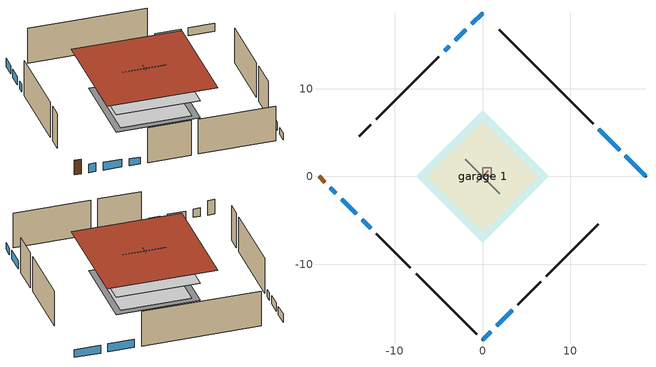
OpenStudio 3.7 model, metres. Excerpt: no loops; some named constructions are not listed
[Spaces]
conditioned space 1
 floor to garage 1 (Floor1 construction): -6.34,0 0,6.34 6.34,0 0,-6.34 z0
 floor foundation (Slab2 construction): -7.54,0 0,7.54 7.54,0 0,-7.54 z0
 floor adiabatic (AdiabaticFloorConstruction): -7.54,0 0,7.54 7.54,0 0,-7.54 z2.44
 wall outside (Wall3 construction): 12.63,6.02 1.93,16.72 z0:4.88
 wall outside (Wall4 construction): 7.28,-11.37 13.23,-5.42 z0:4.88
 wall outside (Wall7 construction): -7.56,-11.09 -0.66,-17.99 z0:4.88
 wall outside (Wall8 construction): -4.99,13.66 -12.11,6.54 z0:4.88
 wall outside (AdiabaticWallConstruction): 18.65,0 16.3,2.35 / 15.64,3.01 13.29,5.36 z0:1.1; 0,-18.65 0.95,-17.7 z0:0.92; 1.6,-17.05 3.38,-15.27 z0:1.13; -17.35,-1.3 -16.72,-1.93 z0:1.19; -16.06,-2.59 -14.39,-4.27 z0:1.07; -13.73,-4.92 -12.76,-5.9 z0:0.95; -1.89,16.76 -3.13,15.52 / 0,18.65 -1.24,17.41 z0:1.16; -3.79,14.87 -4.33,14.32 z0:1.04
 wall outside (AdiabaticWallConstruction 1): -18.65,0 -18,-0.65 z0:2.03
 wall to garage 1 (Wall5 construction): -1.94,1.94 1.94,-1.94 z0:4.88
 wall to garage 1 (Wall6 construction): -0.65,-0.65 0.65,0.65 z0:4.88
 window (WindowConstruction): 18.65,0 16.3,2.35 z0:1.1
 window (WindowConstruction 1): 15.64,3.01 13.29,5.36 z0:1.1
 window (WindowConstruction 2): 0,-18.65 0.95,-17.7 z0:0.91
 window (WindowConstruction 3): 1.61,-17.05 3.38,-15.27 z0:1.13
 window (WindowConstruction 4): -17.35,-1.3 -16.72,-1.93 z0:1.19
 window (WindowConstruction 5): -16.06,-2.59 -14.39,-4.27 z0:1.07
 window (WindowConstruction 6): -13.73,-4.92 -12.76,-5.9 z0:0.94
 window (WindowConstruction 7): -1.89,16.76 -3.13,15.52 z0:1.16
 window (WindowConstruction 8): -3.79,14.87 -4.33,14.32 z0:1.04
 window (WindowConstruction 9): 0,18.65 -1.24,17.42 z0:1.16
 door (Door): -18.65,0 -18.01,-0.65 z0:2.03
 ceiling adiabatic (AdiabaticFloorConstruction): 0,-7.54 7.54,0 0,7.54 -7.54,0 z2.44
 roof outside (Roof1 construction): 0,9.85 -9.85,0 0,-9.85 9.85,0 z4.88
garage 1
 floor foundation (Slab1 construction): -6.34,0 0,6.34 6.34,0 0,-6.34 z0
 wall outside (Wall1 construction): 4.04,-14.61 6.63,-12.03 z0:4.88
 wall outside (Wall2 construction): -12.1,-6.55 -8.22,-10.43 z0:4.88
 wall outside (Wall9 construction): -12.77,5.88 -14.06,4.59 z0:4.88
central ac and furnace airloop ret air space
 floor adiabatic (AdiabaticConst): 0,0 0,1 1,1 1,0 z0
 wall adiabatic (AdiabaticConst): 0,1 0,0 1,0 1,1 0,1 z0:1
 ceiling adiabatic (AdiabaticConst): 1,0 1,1 0,1 0,0 z1
[Material] Roughness=Rough
Name | Thickness {m} | Conductivity {W/m-K} | Density {kg/m3} | Specific Heat {J/kg-K} | Thermal Absorptance | Solar Absorptance | Visible Absorptance
osb sheathing 0.75 in. | 0.01905 | 0.115458 | 512.64 | 1214.23 | 0.9 | 0.7 | 0.7
gypsum board | 0.0127 | 0.160291 | 801 | 837.4 | 0.9 | 0.6 | 0.6
osb sheathing 0.5 in. 1; osb sheathing 0.5 in. 2 | 0.0127 | 0.115458 | 512.64 | 1214.23
wall stud and cavity 2 | 0.1397 | 0.0983683 | 139.0536 | 1170.24 | 0.9 | 0.7 | 0.7
floor stud and cavity | 0.1397 | 0.923637 | 92.3553 | 1139.71 | 0.9 | 0.7 | 0.7
floor covering | 0.0127 | 0.0433444 | 54.468 | 1339.84 | 0.9 | 0.6 | 0.6
[Construction]
Wall5 construction Reversed: gypsum board, wall stud and cavity 2, osb sheathing 0.5 in. 1
Wall6 construction Reversed: gypsum board, wall stud and cavity 2, osb sheathing 0.5 in. 2
Floor1 construction Reversed: floor covering, osb sheathing 0.75 in., floor stud and cavity
[Schedule:Ruleset]
Name | Default Day Schedule
cooling season schedule | cooling season schedule default day
natural vent schedule | natural vent schedule default day
[Schedule:Day]
cooling season schedule default day; cooling season schedule allday1; cooling season schedule allday10; natural vent schedule default day: 24, 0, 0
cooling season schedule allday6; natural vent schedule avail day: 24, 0, 1
[Schedule:Rule] Apply Monday=Yes; Apply Wednesday=Yes; Apply Friday=Yes; Date Specification Type=DateRange; Start Day=1
Name | Schedule Ruleset | Rule Order | Day Schedule | Apply Sunday | Apply Tuesday | Apply Thursday | Apply Saturday | Start Month | End Month | End Day
cooling season schedule allday ruleset1 | cooling season schedule | 2 | cooling season schedule allday1 | Yes | Yes | Yes | Yes | 1 | 5 | 31
cooling season schedule allday ruleset6 | cooling season schedule | 1 | cooling season schedule allday6 | Yes | Yes | Yes | Yes | 6 | 9 | 30
cooling season schedule allday ruleset10 | cooling season schedule | 0 | cooling season schedule allday10 | Yes | Yes | Yes | Yes | 10 | 12 | 31
natural vent schedule rule | natural vent schedule | 0 | natural vent schedule avail day |  |  |  |  | 1 | 12 | 31
